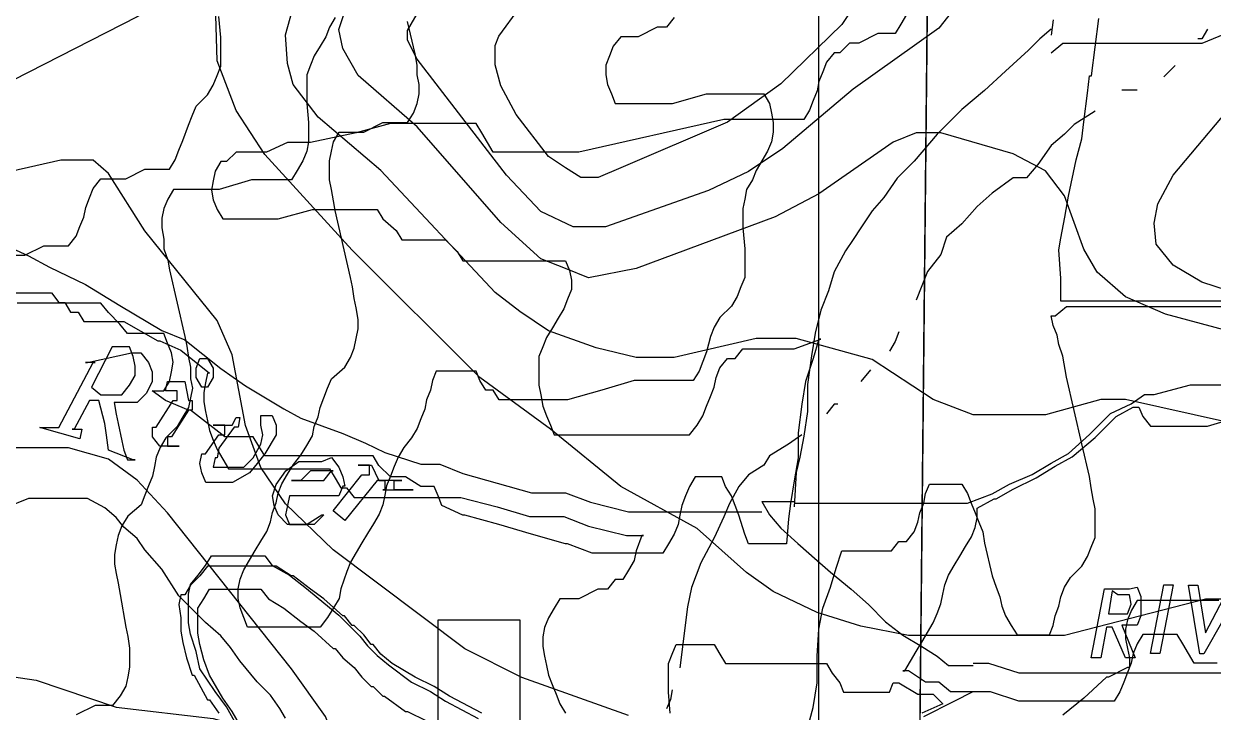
# Model space of a CAD drawing. Extents: x -0.49 to 6.91, y -0.57 to 8.11.
# Drawn here: x 0.5848 to 0.9141, y 3.3152 to 3.5058 of the extents above; entities that cross this region are included whole.
import ezdxf

# ---------------------------------------------------------------- set-up
doc = ezdxf.new("R2010")
doc.units = 0
for name, color, linetype in [('Grid', 7, 'CONTINUOUS'), ('Labels', 7, 'CONTINUOUS'), ('roads', 7, 'CONTINUOUS'), ('topo', 7, 'CONTINUOUS'), ('topo_grid', 7, 'CONTINUOUS'), ('water', 7, 'CONTINUOUS'), ('white', 7, 'CONTINUOUS')]:
    doc.layers.add(name, color=color, linetype=linetype)

msp = doc.modelspace()

# ---------------------------------------------------------------- linework, layer by layer
at = {"layer": 'Grid', "color": 1}
msp.add_lwpolyline([(0.006687, 3.504323), (0.006687, 3.515965), (0.00985, 3.722657), (0.013014, 3.929852), (0.219698, 3.929852), (0.426383, 3.929852), (0.63254, 3.929852), (0.839224, 3.929852), (0.837115, 3.723186), (0.835006, 3.517023), (0.832898, 3.310357), (0.830789, 3.103664), (0.623577, 3.103664), (0.415838, 3.103664), (0.208099, 3.103664), (0.006687, 3.103664)], dxfattribs=at)
msp.add_lwpolyline([(0.83079, 3.101495), (0.832899, 3.308187), (0.835008, 3.514853), (0.837116, 3.721017), (0.839225, 3.927709), (1.045382, 3.927709), (1.25154, 3.927709), (1.457697, 3.927709), (1.664381, 3.927709), (1.662799, 3.721546), (1.661743, 3.51488), (1.660687, 3.308187), (1.659105, 3.10205), (1.45242, 3.10205), (1.245209, 3.10205), (1.037997, 3.10205)], close=True, dxfattribs=at)
at = {"layer": 'Labels', "color": 6}
for points in [[(0.614612, 3.414682), (0.617247, 3.414682), (0.619361, 3.412036), (0.620414, 3.40939), (0.620414, 3.406745), (0.618832, 3.40357), (0.616197, 3.400924), (0.613029, 3.400924), (0.609867, 3.400924), (0.610393, 3.397749), (0.61092, 3.395103), (0.611976, 3.39034), (0.612502, 3.387695), (0.613555, 3.385049), (0.614611, 3.385049), (0.615664, 3.385049), (0.615137, 3.385049), (0.608283, 3.387695), (0.607757, 3.391928), (0.60723, 3.395103), (0.605648, 3.401453), (0.603013, 3.401453), (0.598795, 3.393515), (0.598268, 3.393515), (0.598268, 3.393515), (0.598268, 3.393515), (0.598795, 3.393515), (0.599848, 3.393515), (0.600904, 3.393515), (0.600377, 3.39087), (0.589305, 3.394045), (0.589832, 3.394045), (0.591414, 3.394045), (0.59247, 3.394045), (0.594052, 3.394045), (0.594578, 3.394045), (0.604068, 3.412036), (0.604595, 3.412036), (0.604595, 3.412036), (0.604595, 3.412036), (0.604068, 3.412036), (0.603015, 3.412036), (0.60196, 3.412036), (0.602486, 3.412036)], [(0.606176, 3.403093), (0.60934, 3.403093), (0.611975, 3.403093), (0.614084, 3.405739), (0.615666, 3.408385), (0.615666, 3.411031), (0.61514, 3.413677), (0.614087, 3.416323), (0.612504, 3.416323), (0.609341, 3.416323), (0.603541, 3.40521)], [(0.635179, 3.405184), (0.634126, 3.405184), (0.632544, 3.407829), (0.632544, 3.410475), (0.633597, 3.413121), (0.635706, 3.413121), (0.637288, 3.410475), (0.637288, 3.407829), (0.635706, 3.405184)], [(0.630434, 3.401506), (0.631487, 3.401506), (0.631487, 3.39886), (0.630961, 3.39886), (0.630434, 3.39886), (0.625689, 3.391452), (0.625163, 3.391452), (0.624636, 3.391452), (0.624636, 3.388806), (0.625692, 3.388806), (0.626745, 3.388806), (0.6278, 3.388806), (0.627271, 3.388806), (0.624108, 3.388806), (0.622526, 3.388806), (0.620417, 3.391452), (0.620417, 3.394098), (0.620943, 3.394098), (0.62147, 3.394098), (0.626215, 3.401506), (0.626742, 3.401506), (0.627268, 3.401506), (0.627268, 3.404152), (0.626212, 3.404152), (0.625162, 3.404152), (0.624107, 3.404152), (0.624634, 3.406798), (0.627798, 3.406798), (0.629378, 3.406798)], [(0.643615, 3.39677), (0.644668, 3.39677), (0.644142, 3.394124), (0.644142, 3.394124), (0.643089, 3.394124), (0.638871, 3.388303), (0.638344, 3.385657), (0.637818, 3.385657), (0.637291, 3.383011), (0.637818, 3.383011), (0.638344, 3.383011), (0.639397, 3.383011), (0.642561, 3.383011), (0.645724, 3.383011), (0.648362, 3.385657), (0.650471, 3.389361), (0.650997, 3.392007), (0.650471, 3.394653), (0.650471, 3.394653), (0.650471, 3.397299), (0.652053, 3.397299), (0.653635, 3.397299), (0.654691, 3.394653), (0.654691, 3.392007), (0.651527, 3.386716), (0.649418, 3.38407), (0.647309, 3.381424), (0.642564, 3.378778), (0.639929, 3.378778), (0.637291, 3.378778), (0.635183, 3.378778), (0.634127, 3.381424), (0.6336, 3.38407), (0.634127, 3.386716), (0.634653, 3.386716), (0.63518, 3.386716), (0.638871, 3.392007), (0.639927, 3.392007), (0.640453, 3.392007), (0.640453, 3.394653), (0.639397, 3.394653), (0.638344, 3.394653), (0.637289, 3.394653), (0.637815, 3.394653), (0.64045, 3.394653), (0.642559, 3.394653)], [(0.669977, 3.385684), (0.672086, 3.383038), (0.673142, 3.380392), (0.673668, 3.377746), (0.673142, 3.377746), (0.672086, 3.3751), (0.670504, 3.3751), (0.668392, 3.3751), (0.666287, 3.3751), (0.662596, 3.3751), (0.658378, 3.3751), (0.657852, 3.372455), (0.657325, 3.369809), (0.658378, 3.367163), (0.65996, 3.367163), (0.661542, 3.367163), (0.663125, 3.367163), (0.667343, 3.369809), (0.667869, 3.369809), (0.665234, 3.367163), (0.662599, 3.367163), (0.659963, 3.367163), (0.657855, 3.367163), (0.655219, 3.369809), (0.654164, 3.372455), (0.653637, 3.3751), (0.65469, 3.378275), (0.657328, 3.38198), (0.661018, 3.384625), (0.665236, 3.384625), (0.667345, 3.384625)], [(0.658905, 3.37936), (0.662069, 3.37936), (0.665232, 3.37936), (0.667867, 3.37936), (0.669976, 3.382006), (0.670503, 3.382006), (0.669976, 3.382006), (0.66945, 3.382006), (0.668923, 3.382006), (0.666814, 3.382006), (0.664179, 3.382006), (0.661544, 3.37936)], [(0.683158, 3.37936), (0.684214, 3.37936), (0.68474, 3.37936), (0.68474, 3.376714), (0.684214, 3.376714), (0.686849, 3.376714), (0.688431, 3.376714), (0.691066, 3.376714), (0.692119, 3.376714), (0.692648, 3.376714), (0.692648, 3.376714), (0.692119, 3.376714), (0.691593, 3.376714), (0.69054, 3.376714), (0.689484, 3.376714), (0.688431, 3.376714), (0.687375, 3.376714), (0.687375, 3.37936), (0.688431, 3.37936), (0.689484, 3.37936), (0.688958, 3.37936), (0.687375, 3.37936), (0.685267, 3.37936), (0.682631, 3.37936), (0.673668, 3.368248), (0.670505, 3.370894), (0.678413, 3.380948), (0.679469, 3.380948), (0.680522, 3.380948), (0.680522, 3.383594), (0.679469, 3.383594), (0.678413, 3.383594), (0.67736, 3.383594), (0.678413, 3.383594), (0.681049, 3.383594)], [(0.893006, 3.349833), (0.894062, 3.347187), (0.894062, 3.344541), (0.894062, 3.341895), (0.893006, 3.339249), (0.890897, 3.339249), (0.888789, 3.339249), (0.89248, 3.330254), (0.889844, 3.330254), (0.886153, 3.33872), (0.884571, 3.33872), (0.882989, 3.330254), (0.880351, 3.330254), (0.884042, 3.349304), (0.884568, 3.349304), (0.885624, 3.349304), (0.888259, 3.349304), (0.890895, 3.349304)], [(0.886152, 3.348774), (0.885099, 3.342424), (0.886681, 3.342424), (0.88879, 3.342424), (0.890372, 3.342424), (0.891428, 3.34507), (0.891428, 3.34507), (0.890901, 3.347716), (0.889319, 3.347716), (0.887737, 3.347716)], [(0.899333, 3.331391), (0.896698, 3.331391), (0.900389, 3.350441), (0.903024, 3.350441)], [(0.922005, 3.349833), (0.91146, 3.331312), (0.910404, 3.331312), (0.907241, 3.350362), (0.909876, 3.350362), (0.911985, 3.337133), (0.918839, 3.350362)]]:
    msp.add_lwpolyline(points, close=True, dxfattribs=at)
at = {"layer": 'roads', "color": 7}
for points in [[(0.869811, 3.506889), (0.869285, 3.502656)], [(0.86928, 3.504323), (0.866116, 3.501677), (0.862953, 3.498502), (0.856626, 3.492681), (0.850826, 3.48739), (0.844499, 3.482098), (0.837645, 3.475219), (0.831318, 3.46781), (0.826573, 3.463048), (0.822882, 3.457756), (0.819719, 3.454052), (0.816555, 3.44929), (0.814446, 3.446115), (0.812338, 3.44294), (0.809174, 3.437119), (0.807592, 3.431827), (0.805483, 3.426535), (0.803901, 3.420185), (0.802848, 3.413835), (0.801793, 3.405898), (0.801793, 3.39849), (0.800739, 3.39161), (0.799686, 3.38579), (0.798631, 3.381556), (0.798104, 3.372031)], [(0.917256, 3.502974), (0.910929, 3.500328), (0.905659, 3.500328), (0.899332, 3.500328), (0.892478, 3.500328), (0.887205, 3.500328), (0.883514, 3.500328), (0.878242, 3.500328), (0.875079, 3.500328), (0.872441, 3.500328), (0.869278, 3.497682)], [(0.580342, 3.44421), (0.586141, 3.441564), (0.591941, 3.438389), (0.601959, 3.433626), (0.611449, 3.427805), (0.623049, 3.420926), (0.629375, 3.41828), (0.639397, 3.410343), (0.646252, 3.40558), (0.656797, 3.39923), (0.661542, 3.396585), (0.673141, 3.392351), (0.679468, 3.389705), (0.684741, 3.38706), (0.694758, 3.383885), (0.700031, 3.383885), (0.706358, 3.381239), (0.715848, 3.378593), (0.725338, 3.375947), (0.734829, 3.375947), (0.741683, 3.373301), (0.752228, 3.370655), (0.766464, 3.370655), (0.780699, 3.370655), (0.789135, 3.370655)], [(0.7981, 3.373037), (0.807063, 3.373037), (0.814972, 3.373037), (0.821299, 3.373037), (0.833425, 3.373037), (0.841334, 3.373037), (0.846079, 3.373037), (0.852933, 3.375683), (0.857679, 3.378328), (0.864006, 3.380974), (0.869278, 3.384149), (0.874023, 3.386795), (0.879823, 3.392087), (0.885623, 3.397908), (0.891422, 3.400553), (0.895117, 3.403199), (0.897755, 3.403199), (0.907772, 3.405845), (0.913572, 3.405845), (0.919899, 3.405845)], [(0.789136, 3.373566), (0.7981, 3.373566)], [(0.789136, 3.373566), (0.791245, 3.369862), (0.794409, 3.366158), (0.799154, 3.361924), (0.804427, 3.357162), (0.808117, 3.353987), (0.813917, 3.349224), (0.818662, 3.344991), (0.823407, 3.340228), (0.828153, 3.336524), (0.833425, 3.333349), (0.837643, 3.330703), (0.840806, 3.328058), (0.84397, 3.328058), (0.847661, 3.328058)], [(0.644141, 3.310807), (0.640977, 3.316628), (0.637814, 3.320861), (0.633596, 3.327211), (0.632543, 3.331973), (0.630961, 3.336736), (0.630434, 3.339911), (0.630434, 3.344144), (0.630434, 3.347848), (0.630961, 3.350494), (0.63307, 3.35314), (0.635178, 3.355786), (0.636761, 3.358432), (0.638869, 3.358432), (0.640451, 3.358432), (0.642034, 3.358432), (0.644669, 3.358432), (0.646778, 3.358432), (0.649413, 3.358432), (0.651522, 3.358432), (0.65363, 3.355786), (0.658376, 3.35314), (0.663122, 3.349436), (0.666285, 3.34679), (0.672085, 3.342028), (0.67472, 3.339382), (0.677884, 3.336207), (0.679992, 3.333561), (0.682628, 3.330915), (0.685791, 3.328269), (0.692118, 3.323507), (0.697391, 3.320861), (0.701609, 3.318215), (0.710572, 3.313453)], [(0.847662, 3.328745), (0.85188, 3.328745), (0.860316, 3.3261), (0.865061, 3.3261), (0.87297, 3.3261), (0.880352, 3.3261), (0.886151, 3.3261), (0.895642, 3.3261), (0.908295, 3.3261), (0.923586, 3.3261)], [(0.833952, 3.313982), (0.842387, 3.318215), (0.84766, 3.320861)]]:
    msp.add_lwpolyline(points, dxfattribs=at)
at = {"layer": 'topo', "color": 2}
for points in [[(0.92306, 3.346446), (0.911989, 3.346446), (0.872968, 3.336392), (0.842915, 3.336392), (0.829734, 3.336392), (0.816553, 3.339038), (0.804426, 3.342742), (0.7923, 3.348563), (0.784918, 3.353854), (0.77121, 3.366025), (0.75012, 3.377667), (0.730612, 3.393542), (0.711104, 3.407829), (0.675774, 3.443151), (0.651521, 3.46961), (0.643612, 3.48178), (0.63834, 3.495539), (0.637814, 3.514589), (0.637287, 3.517235), (0.635178, 3.517235), (0.630432, 3.517235), (0.616197, 3.50771), (0.581926, 3.490247)], [(0.918316, 3.39542), (0.889845, 3.40177), (0.88299, 3.40177), (0.867696, 3.397537), (0.847661, 3.397537), (0.836588, 3.40177), (0.819717, 3.412883), (0.798627, 3.418704), (0.787555, 3.418704), (0.764883, 3.413412), (0.754338, 3.413412), (0.743266, 3.416058), (0.730085, 3.42082), (0.722176, 3.426112), (0.715322, 3.431404), (0.683683, 3.465165), (0.666284, 3.479981), (0.65943, 3.488977), (0.657848, 3.494798), (0.657321, 3.502735), (0.660485, 3.514377)], [(0.816556, 3.51353), (0.811283, 3.505593), (0.794411, 3.489189), (0.779648, 3.478605), (0.750123, 3.465905), (0.743796, 3.46326), (0.739048, 3.46326), (0.73483, 3.465905), (0.730085, 3.46908), (0.721122, 3.480722), (0.716904, 3.48866), (0.715322, 3.49448), (0.715322, 3.499772), (0.716377, 3.502418), (0.722177, 3.510355)], [(0.924643, 3.419048), (0.900917, 3.425398), (0.889845, 3.43016), (0.881936, 3.437039), (0.878241, 3.443389), (0.872968, 3.458206), (0.867696, 3.465085), (0.858733, 3.469848), (0.838697, 3.475669), (0.831843, 3.475669), (0.825516, 3.473023), (0.804954, 3.458735), (0.792827, 3.452385), (0.754338, 3.438098), (0.741157, 3.435452), (0.73483, 3.438098), (0.727976, 3.440744), (0.716904, 3.450798), (0.693705, 3.477256), (0.677356, 3.491544), (0.673138, 3.498952), (0.672085, 3.504244), (0.67472, 3.512181)], [(0.843971, 3.512022), (0.838171, 3.504614), (0.814445, 3.487681), (0.794937, 3.471276), (0.785447, 3.464926), (0.774375, 3.459635), (0.745904, 3.449581), (0.736939, 3.449581), (0.727976, 3.453814), (0.718487, 3.463868), (0.693705, 3.496015), (0.69107, 3.501307), (0.69107, 3.503953), (0.694756, 3.510303)], [(0.928861, 3.428414), (0.910935, 3.434235), (0.903026, 3.438997), (0.898281, 3.444818), (0.897755, 3.450639), (0.898808, 3.455931), (0.903026, 3.463868), (0.923061, 3.487681)], [(0.752228, 3.31422), (0.722702, 3.324803), (0.706885, 3.332741), (0.670501, 3.360151), (0.65732, 3.372851), (0.650465, 3.382906), (0.646248, 3.394547), (0.642557, 3.414126), (0.638339, 3.423651), (0.618303, 3.448522), (0.608286, 3.464397), (0.604068, 3.468101), (0.595106, 3.468101), (0.562416, 3.460693)], [(0.570852, 3.326655), (0.588252, 3.324009), (0.610396, 3.316601), (0.637285, 3.313426), (0.663648, 3.306018), (0.668393, 3.306018), (0.670502, 3.308664), (0.668393, 3.313955), (0.658902, 3.327184), (0.624632, 3.370417), (0.616196, 3.379413), (0.608287, 3.385234), (0.597215, 3.388409), (0.572962, 3.388409)]]:
    msp.add_lwpolyline(points, dxfattribs=at)
at = {"layer": 'topo_grid', "color": 7}
msp.add_lwpolyline([(0.804421, 3.067231), (0.804421, 3.118375), (0.804421, 3.170048), (0.804421, 3.221192), (0.804948, 3.272865), (0.804948, 3.324512), (0.804948, 3.375656), (0.804948, 3.427329), (0.804948, 3.478473), (0.804948, 3.530146), (0.805474, 3.581819), (0.805474, 3.632963), (0.805474, 3.684636), (0.805474, 3.73578)], dxfattribs=at)
at = {"layer": 'water', "color": 4}
for points in [[(0.912515, 3.504323), (0.910933, 3.501677), (0.90988, 3.501677)], [(0.903552, 3.494295), (0.900388, 3.49112)], [(0.893006, 3.487443), (0.890897, 3.487443), (0.888789, 3.487443)], [(0.881407, 3.481648), (0.875607, 3.477944), (0.872972, 3.475298), (0.869281, 3.472123), (0.86559, 3.466831), (0.862427, 3.463127), (0.861371, 3.463127), (0.858736, 3.463127), (0.852936, 3.458894), (0.848718, 3.45519), (0.8445, 3.450427), (0.840282, 3.446723), (0.838702, 3.441961), (0.835011, 3.437198), (0.831848, 3.429261)], [(0.827099, 3.420476), (0.826043, 3.417831), (0.824461, 3.415185)], [(0.81919, 3.409946), (0.816555, 3.406771)], [(0.810227, 3.400448), (0.809171, 3.400448), (0.807063, 3.397802)], [(0.800209, 3.392007), (0.796518, 3.389361), (0.791246, 3.386186), (0.789664, 3.383541), (0.785446, 3.380895), (0.782811, 3.37772), (0.780175, 3.372957), (0.778593, 3.369253), (0.775958, 3.363432), (0.772267, 3.356553), (0.769632, 3.349674), (0.768576, 3.344382), (0.766467, 3.327449)], [(0.657323, 3.313532), (0.655741, 3.316178), (0.653106, 3.319882), (0.649411, 3.323586), (0.644666, 3.329407), (0.642031, 3.333111), (0.639395, 3.336286), (0.635176, 3.33999), (0.627795, 3.347399), (0.62305, 3.354807), (0.618305, 3.360099), (0.616197, 3.363274), (0.612506, 3.366449), (0.610397, 3.369094), (0.607234, 3.37174), (0.602488, 3.374386), (0.599325, 3.374386), (0.597741, 3.374386), (0.594578, 3.374386), (0.590887, 3.374386), (0.586142, 3.374386), (0.579815, 3.37174)], [(0.764355, 3.321364), (0.763829, 3.318718), (0.762775, 3.316072)]]:
    msp.add_lwpolyline(points, dxfattribs=at)
at = {"layer": 'white', "color": 7}
for points in [[(0.582458, 3.441723), (0.585096, 3.441723), (0.590368, 3.444368), (0.593003, 3.444368), (0.595112, 3.444368), (0.597221, 3.444368), (0.599329, 3.447014), (0.600385, 3.44966), (0.601438, 3.452306), (0.601965, 3.454952), (0.60302, 3.457598), (0.604073, 3.460243), (0.606182, 3.462889), (0.608291, 3.462889), (0.6104, 3.462889), (0.613035, 3.462889), (0.618308, 3.465535), (0.620943, 3.465535), (0.623052, 3.465535), (0.62516, 3.465535), (0.626743, 3.468181), (0.627796, 3.470827), (0.628851, 3.473473), (0.630434, 3.477706), (0.631487, 3.480352), (0.63254, 3.482998), (0.635704, 3.486173), (0.637286, 3.488818), (0.638339, 3.491464), (0.639394, 3.49411), (0.639394, 3.496756), (0.639394, 3.499402), (0.639394, 3.502048), (0.638868, 3.507868)], [(0.829209, 3.508398), (0.827626, 3.505752), (0.826044, 3.503106), (0.823409, 3.503106), (0.8213, 3.503106), (0.816027, 3.50046), (0.813392, 3.50046), (0.810757, 3.497814), (0.809175, 3.497814), (0.807066, 3.495168), (0.806013, 3.492523), (0.804957, 3.489877), (0.804431, 3.487231), (0.803378, 3.484585), (0.802322, 3.481939), (0.80074, 3.479293), (0.798632, 3.479293), (0.795997, 3.479293), (0.793362, 3.479293), (0.790727, 3.479293), (0.787563, 3.479293), (0.784927, 3.479293), (0.7786, 3.479293), (0.738529, 3.470298), (0.73273, 3.470298), (0.729566, 3.470298), (0.726931, 3.470298), (0.72376, 3.470298), (0.721123, 3.470298), (0.719014, 3.470298), (0.716905, 3.470298), (0.714797, 3.470298), (0.713212, 3.472943), (0.71163, 3.475589), (0.710047, 3.478235), (0.707939, 3.478235), (0.70583, 3.478235), (0.70372, 3.478235), (0.701084, 3.478235), (0.69792, 3.478235), (0.695285, 3.478235), (0.692121, 3.478235), (0.686322, 3.478235), (0.676831, 3.475589), (0.664177, 3.472943), (0.657851, 3.472943), (0.652051, 3.470298), (0.648887, 3.470298), (0.646252, 3.470298), (0.643616, 3.470298), (0.640981, 3.467652), (0.639399, 3.467652), (0.637817, 3.465006), (0.63729, 3.46236), (0.636764, 3.459714), (0.63729, 3.457068), (0.638346, 3.454423), (0.639928, 3.451777), (0.64151, 3.451777), (0.644146, 3.451777), (0.646783, 3.451777), (0.649419, 3.451777), (0.652582, 3.451777), (0.65522, 3.451777), (0.66471, 3.454423), (0.667873, 3.454423), (0.670511, 3.454423), (0.673674, 3.454423), (0.676309, 3.454423), (0.678947, 3.454423), (0.681056, 3.454423), (0.682638, 3.454423), (0.68422, 3.451777), (0.687911, 3.448602), (0.689493, 3.445956), (0.691602, 3.445956), (0.693711, 3.445956), (0.69582, 3.445956), (0.697928, 3.445956), (0.70004, 3.445956), (0.701619, 3.445956), (0.704783, 3.442781), (0.706363, 3.440135), (0.708472, 3.440135), (0.71058, 3.440135), (0.713218, 3.440135), (0.715853, 3.440135), (0.718489, 3.440135), (0.724293, 3.440135), (0.726928, 3.440135), (0.729566, 3.440135), (0.731675, 3.440135), (0.733257, 3.440135), (0.734839, 3.440135), (0.735892, 3.437489), (0.736421, 3.434843), (0.736421, 3.432198), (0.735366, 3.429552), (0.734313, 3.426906), (0.73273, 3.42426), (0.731148, 3.421614), (0.729566, 3.418968), (0.72851, 3.416323), (0.727455, 3.413677), (0.727455, 3.411031), (0.727455, 3.408385), (0.727455, 3.405739), (0.727984, 3.403093), (0.72851, 3.399918), (0.729563, 3.397273), (0.730619, 3.394627), (0.731672, 3.391981), (0.733254, 3.391981), (0.735363, 3.391981), (0.737998, 3.391981), (0.740634, 3.391981), (0.743271, 3.391981), (0.746435, 3.391981), (0.749597, 3.391981), (0.752235, 3.391981), (0.755398, 3.391981), (0.758562, 3.391981), (0.761198, 3.391981), (0.76436, 3.391981), (0.766998, 3.391981), (0.769107, 3.391981), (0.771216, 3.394627), (0.772795, 3.397273), (0.773851, 3.399918), (0.774904, 3.402564), (0.77596, 3.40521), (0.776486, 3.407856), (0.777539, 3.410502), (0.779648, 3.413148), (0.781757, 3.413148), (0.783865, 3.415793), (0.786503, 3.415793), (0.789139, 3.415793), (0.792301, 3.415793), (0.798102, 3.415793), (0.805482, 3.418439), (0.804956, 3.418439), (0.803374, 3.413148), (0.801265, 3.406798), (0.800209, 3.400448), (0.800209, 3.400448), (0.799156, 3.39251), (0.799156, 3.39251), (0.799156, 3.385631), (0.798101, 3.379281), (0.797048, 3.372931), (0.796521, 3.368698), (0.795994, 3.361818), (0.789665, 3.361818), (0.789138, 3.361818), (0.786503, 3.361818), (0.78545, 3.361818), (0.784394, 3.364464), (0.782812, 3.369756), (0.781759, 3.372402), (0.780703, 3.375048), (0.779121, 3.377693), (0.778065, 3.380339), (0.775957, 3.380339), (0.774374, 3.380339), (0.772266, 3.380339), (0.770683, 3.380339), (0.769101, 3.377693), (0.768045, 3.375048), (0.766992, 3.372402), (0.766466, 3.369756), (0.765939, 3.36711), (0.764884, 3.364464), (0.763304, 3.361818), (0.761722, 3.359173), (0.752231, 3.359173), (0.742214, 3.359173), (0.73536, 3.361818), (0.734833, 3.361818), (0.725342, 3.364464), (0.716379, 3.36711), (0.706884, 3.369756), (0.706358, 3.369756), (0.700558, 3.372402), (0.699505, 3.375048), (0.698449, 3.377693), (0.696867, 3.377693), (0.694758, 3.377693), (0.69054, 3.380339), (0.688431, 3.380339), (0.686323, 3.380339), (0.683158, 3.383514), (0.681579, 3.38616), (0.67947, 3.38616), (0.677361, 3.38616), (0.674722, 3.38616), (0.672087, 3.38616), (0.669451, 3.38616), (0.66365, 3.38616), (0.661014, 3.38616), (0.658378, 3.38616), (0.655741, 3.38616), (0.653632, 3.38616), (0.651523, 3.38616), (0.649941, 3.388806), (0.648359, 3.391452), (0.646777, 3.391452), (0.644668, 3.391452), (0.643086, 3.391452), (0.641506, 3.391452), (0.64045, 3.391452), (0.63096, 3.39886), (0.63096, 3.39886), (0.630434, 3.39886), (0.624107, 3.401506), (0.620416, 3.404152), (0.621998, 3.404152), (0.62358, 3.404152), (0.62516, 3.406798), (0.625686, 3.409443), (0.626215, 3.412089), (0.625686, 3.414735), (0.624633, 3.417381), (0.623577, 3.420027), (0.621995, 3.420027), (0.619886, 3.420027), (0.615668, 3.420027), (0.61356, 3.420027), (0.611451, 3.422673), (0.608287, 3.425848), (0.606178, 3.428493), (0.604599, 3.428493), (0.601961, 3.428493), (0.599326, 3.428493), (0.59669, 3.428493), (0.594055, 3.428493), (0.588255, 3.428493), (0.58562, 3.428493), (0.582985, 3.428493)], [(0.671061, 3.507551), (0.669478, 3.504905), (0.668425, 3.502259), (0.666843, 3.499613), (0.665261, 3.496968), (0.664208, 3.494322), (0.663152, 3.491676), (0.663152, 3.48903), (0.663152, 3.486384), (0.663152, 3.483738), (0.663679, 3.478447), (0.663679, 3.475801), (0.663679, 3.473155), (0.663152, 3.470509), (0.662099, 3.467863), (0.660517, 3.465218), (0.658935, 3.462572), (0.656299, 3.462572), (0.653664, 3.462572), (0.651029, 3.462572), (0.647865, 3.462572), (0.638902, 3.459926), (0.635739, 3.459926), (0.633101, 3.459926), (0.630466, 3.459926), (0.627831, 3.459926), (0.626248, 3.459926), (0.624666, 3.45728), (0.623613, 3.454634), (0.623087, 3.451988), (0.623087, 3.449343), (0.623613, 3.446168), (0.623613, 3.443522), (0.624666, 3.440347), (0.625193, 3.437701), (0.62941, 3.41918), (0.629936, 3.416534), (0.630463, 3.413359), (0.630989, 3.410713), (0.630989, 3.407538), (0.631516, 3.404893), (0.630989, 3.402247), (0.630463, 3.399601), (0.628881, 3.396955), (0.627299, 3.394309), (0.624135, 3.391134), (0.622553, 3.388488), (0.621498, 3.385843), (0.620971, 3.383197), (0.620444, 3.380551), (0.619391, 3.377905), (0.618336, 3.375259), (0.617283, 3.372613), (0.613592, 3.369438), (0.61201, 3.366793), (0.610957, 3.364147), (0.61043, 3.361501), (0.609903, 3.358855), (0.609903, 3.356209), (0.61043, 3.353563), (0.610957, 3.350918), (0.611483, 3.347743), (0.613065, 3.338747), (0.613592, 3.336101), (0.614118, 3.332926), (0.614118, 3.33028), (0.614118, 3.327634), (0.613592, 3.324988), (0.613065, 3.322343), (0.611483, 3.319697), (0.609374, 3.317051), (0.607266, 3.317051), (0.60463, 3.317051), (0.599357, 3.314405)], [(0.764902, 3.507551), (0.762793, 3.504905), (0.760158, 3.504905), (0.754885, 3.502259), (0.75225, 3.502259), (0.750141, 3.502259), (0.748032, 3.499613), (0.746979, 3.496968), (0.745923, 3.494322), (0.745923, 3.491676), (0.74645, 3.48903), (0.747503, 3.486384), (0.748559, 3.483738), (0.750667, 3.483738), (0.753303, 3.483738), (0.755938, 3.483738), (0.758576, 3.483738), (0.761739, 3.483738), (0.764374, 3.483738), (0.773865, 3.486384), (0.777028, 3.486384), (0.780192, 3.486384), (0.782827, 3.486384), (0.785462, 3.486384), (0.787571, 3.486384), (0.78968, 3.486384), (0.791262, 3.483738), (0.791789, 3.481093), (0.792315, 3.478447), (0.792315, 3.475801), (0.791789, 3.473155), (0.790733, 3.470509), (0.789151, 3.467863), (0.787569, 3.465218), (0.786515, 3.462572), (0.784933, 3.459926), (0.784407, 3.45728), (0.78388, 3.454634), (0.78388, 3.451988), (0.78388, 3.449343), (0.784407, 3.443522), (0.784407, 3.440876), (0.784407, 3.43823), (0.784407, 3.435584), (0.783351, 3.432938), (0.782298, 3.430293), (0.780716, 3.427647), (0.777552, 3.424472), (0.77597, 3.421826), (0.774914, 3.41918), (0.773861, 3.414947), (0.772805, 3.412301), (0.771752, 3.409655), (0.77017, 3.407009), (0.768061, 3.407009), (0.765426, 3.407009), (0.762788, 3.407009), (0.760153, 3.407009), (0.75699, 3.407009), (0.753826, 3.407009), (0.744863, 3.404363), (0.735373, 3.401718), (0.732738, 3.401718), (0.729574, 3.401718), (0.726411, 3.401718), (0.723773, 3.401718), (0.721137, 3.401718), (0.718497, 3.401718), (0.716391, 3.401718), (0.714806, 3.404363), (0.712697, 3.404363), (0.711115, 3.407009), (0.710062, 3.409655), (0.707953, 3.409655), (0.706371, 3.409655), (0.704262, 3.409655), (0.702154, 3.409655), (0.700571, 3.409655), (0.698992, 3.409655), (0.697936, 3.407009), (0.69741, 3.404363), (0.696354, 3.401718), (0.695827, 3.399072), (0.694774, 3.396426), (0.693719, 3.39378), (0.692139, 3.391134), (0.69003, 3.388488), (0.688448, 3.385843), (0.687393, 3.383197), (0.686339, 3.380551), (0.685284, 3.377905), (0.684757, 3.375259), (0.684231, 3.372613), (0.683178, 3.369968), (0.681596, 3.367322), (0.680013, 3.364676), (0.678434, 3.36203), (0.676852, 3.359384), (0.675269, 3.356738), (0.674216, 3.354093), (0.672634, 3.34933), (0.672108, 3.346684), (0.670525, 3.344038), (0.668943, 3.341393), (0.666834, 3.338747), (0.664726, 3.338747), (0.66209, 3.338747), (0.659455, 3.338747), (0.656291, 3.338747), (0.653656, 3.338747), (0.651021, 3.338747), (0.648912, 3.338747), (0.646803, 3.338747), (0.645747, 3.341393), (0.644694, 3.344038), (0.644168, 3.346684), (0.644168, 3.34933), (0.644694, 3.351976), (0.645747, 3.354622), (0.64733, 3.357268), (0.648912, 3.359913), (0.650494, 3.362559), (0.652076, 3.365205), (0.653132, 3.367851), (0.653658, 3.370497), (0.654711, 3.373143), (0.655241, 3.375788), (0.656294, 3.378434), (0.657876, 3.38108), (0.659455, 3.383726), (0.661567, 3.386372), (0.663146, 3.389018), (0.664729, 3.391663), (0.665255, 3.394309), (0.666311, 3.396955), (0.666837, 3.399601), (0.66789, 3.402247), (0.668946, 3.404893), (0.669999, 3.407538), (0.67369, 3.410713), (0.675272, 3.413359), (0.676325, 3.416005), (0.676852, 3.418651), (0.677378, 3.421297), (0.677378, 3.423943), (0.676852, 3.427118), (0.676325, 3.429763), (0.675799, 3.432938), (0.675272, 3.435584), (0.671054, 3.454105), (0.670527, 3.456751), (0.670001, 3.459926), (0.669474, 3.462572), (0.669474, 3.465218), (0.669474, 3.467863), (0.670001, 3.470509), (0.670527, 3.473155), (0.67211, 3.475801), (0.674218, 3.475801), (0.676327, 3.475801), (0.678962, 3.475801), (0.684234, 3.478447), (0.686872, 3.478447), (0.688981, 3.478447), (0.69109, 3.478447), (0.692672, 3.481093), (0.693727, 3.483738), (0.694254, 3.486384), (0.694254, 3.48903), (0.693727, 3.491676), (0.693727, 3.494322), (0.693201, 3.497497), (0.691092, 3.506493)], [(0.916744, 3.42897), (0.910944, 3.42897), (0.905672, 3.42897), (0.899345, 3.42897), (0.892491, 3.42897), (0.887746, 3.42897), (0.887215, 3.42897), (0.883525, 3.42897), (0.882998, 3.42897), (0.878252, 3.42897), (0.874562, 3.42897), (0.874035, 3.42897), (0.871927, 3.42897), (0.871927, 3.42897), (0.871927, 3.42897), (0.871927, 3.431615), (0.871927, 3.43532), (0.8714, 3.443257), (0.871927, 3.446432), (0.871927, 3.446432), (0.87298, 3.452253), (0.874035, 3.458074), (0.876144, 3.468128), (0.877726, 3.473949), (0.878253, 3.478711), (0.878253, 3.478711), (0.879309, 3.486649), (0.879835, 3.491411), (0.880362, 3.491411), (0.881417, 3.499349), (0.88247, 3.507286)], [(0.582446, 3.431271), (0.585081, 3.431271), (0.587719, 3.431271), (0.590354, 3.431271), (0.592463, 3.431271), (0.594572, 3.428626), (0.596151, 3.428626), (0.597733, 3.42598), (0.599842, 3.42598), (0.601424, 3.423334), (0.603533, 3.423334), (0.606168, 3.423334), (0.608804, 3.423334), (0.611441, 3.423334), (0.612495, 3.423334), (0.621984, 3.418042), (0.622514, 3.418042), (0.628313, 3.415396), (0.636222, 3.409046), (0.635695, 3.409046), (0.635169, 3.406401), (0.634642, 3.403755), (0.634642, 3.401109), (0.635169, 3.398463), (0.635695, 3.395817), (0.636222, 3.393171), (0.637275, 3.390526), (0.63833, 3.38788), (0.639913, 3.385234), (0.641492, 3.382588), (0.643601, 3.382588), (0.646239, 3.382588), (0.648874, 3.382588), (0.651509, 3.382588), (0.657313, 3.382588), (0.659948, 3.382588), (0.662586, 3.382588), (0.665222, 3.382588), (0.66733, 3.382588), (0.669439, 3.382588), (0.671021, 3.379942), (0.672601, 3.377296), (0.674183, 3.377296), (0.676292, 3.374651), (0.6784, 3.374651), (0.681036, 3.374651), (0.683671, 3.374651), (0.686309, 3.374651), (0.688944, 3.374651), (0.692107, 3.374651), (0.694216, 3.374651), (0.696853, 3.374651), (0.698433, 3.374651), (0.699489, 3.374651), (0.705816, 3.374651), (0.715833, 3.372005), (0.724797, 3.369359), (0.734287, 3.369359), (0.741141, 3.366713), (0.751686, 3.364067), (0.756431, 3.364067), (0.755904, 3.364067), (0.754322, 3.359834), (0.753796, 3.357188), (0.752213, 3.354542), (0.750631, 3.351896), (0.748522, 3.351896), (0.746414, 3.349251), (0.743778, 3.349251), (0.738506, 3.346605), (0.735875, 3.346605), (0.73324, 3.346605), (0.731658, 3.343959), (0.730075, 3.341313), (0.729022, 3.338667), (0.728496, 3.336021), (0.728496, 3.333376), (0.729022, 3.33073), (0.729549, 3.328084), (0.730075, 3.325438), (0.731131, 3.322792), (0.732184, 3.320146), (0.73324, 3.317501), (0.734819, 3.314855)], [(0.801796, 3.310621), (0.803378, 3.316442), (0.804434, 3.323321), (0.804434, 3.323321), (0.804434, 3.33073), (0.80496, 3.338138), (0.80496, 3.338138), (0.806013, 3.343959), (0.808122, 3.34978), (0.809704, 3.355071), (0.811287, 3.359834), (0.813395, 3.359834), (0.816558, 3.359834), (0.819722, 3.359834), (0.822358, 3.359834), (0.824993, 3.359834), (0.827102, 3.36248), (0.82921, 3.36248), (0.831319, 3.365126), (0.832372, 3.367771), (0.832899, 3.370417), (0.833957, 3.373063), (0.834483, 3.375709), (0.835539, 3.378355), (0.837121, 3.378355), (0.83923, 3.378355), (0.84081, 3.378355), (0.842918, 3.378355), (0.844501, 3.378355), (0.846083, 3.375709), (0.847136, 3.373063), (0.848191, 3.370417), (0.849245, 3.367771), (0.8503, 3.365126), (0.850827, 3.361951), (0.852935, 3.352955), (0.853988, 3.34978), (0.855044, 3.347134), (0.855571, 3.344488), (0.856624, 3.341842), (0.858206, 3.339196), (0.859788, 3.336551), (0.86137, 3.336551), (0.863479, 3.336551), (0.865061, 3.336551), (0.86717, 3.336551), (0.868752, 3.336551), (0.869808, 3.339196), (0.870334, 3.341842), (0.871387, 3.344488), (0.871914, 3.347134), (0.87297, 3.34978), (0.874552, 3.352426), (0.877715, 3.355601), (0.879297, 3.358246), (0.88035, 3.360892), (0.881406, 3.363538), (0.881406, 3.366184), (0.881406, 3.36883), (0.881406, 3.371476), (0.880879, 3.374121), (0.880353, 3.377296), (0.879824, 3.380471), (0.877715, 3.389467), (0.873497, 3.407988), (0.872444, 3.413809), (0.871388, 3.416984), (0.870862, 3.41963), (0.869809, 3.422276), (0.869282, 3.424921), (0.870335, 3.424921), (0.873499, 3.427567), (0.875608, 3.427567), (0.878771, 3.427567), (0.883516, 3.427567), (0.884043, 3.427567), (0.887207, 3.427567), (0.891951, 3.427567), (0.899333, 3.427567), (0.905659, 3.427567), (0.910933, 3.427567), (0.911459, 3.427567), (0.917259, 3.427567)], [(0.915152, 3.328772), (0.913043, 3.328772), (0.910408, 3.328772), (0.908826, 3.328772), (0.907244, 3.331418), (0.905661, 3.334064), (0.904079, 3.336709), (0.902497, 3.336709), (0.900388, 3.336709), (0.898279, 3.336709), (0.896171, 3.336709), (0.894589, 3.336709), (0.893006, 3.334064), (0.891953, 3.331418), (0.891427, 3.328772), (0.890371, 3.326126), (0.889318, 3.32348), (0.888262, 3.320834), (0.88668, 3.318189), (0.884571, 3.318189), (0.880353, 3.318189), (0.872972, 3.318189), (0.865063, 3.318189), (0.860845, 3.318189), (0.860319, 3.318189), (0.85241, 3.320834), (0.848192, 3.320834), (0.844501, 3.320834), (0.843975, 3.320834), (0.841339, 3.320834), (0.838175, 3.32348), (0.834485, 3.32348), (0.829739, 3.326655), (0.829213, 3.326655), (0.82816, 3.326655), (0.828686, 3.326655), (0.830269, 3.329301), (0.831851, 3.331947), (0.833433, 3.334593), (0.835015, 3.337239), (0.836597, 3.339884), (0.83765, 3.34253), (0.838706, 3.345176), (0.839233, 3.347822), (0.839759, 3.350468), (0.840812, 3.353114), (0.842394, 3.355759), (0.843977, 3.358405), (0.845559, 3.361051), (0.847141, 3.363697), (0.848197, 3.366343), (0.848723, 3.368989), (0.848723, 3.371634), (0.853468, 3.37428), (0.853995, 3.37428), (0.85874, 3.376926), (0.865067, 3.380101), (0.87034, 3.383276), (0.875085, 3.385922), (0.881412, 3.391214), (0.887211, 3.397034), (0.891957, 3.39968), (0.892483, 3.39968), (0.89301, 3.39968), (0.893536, 3.39968), (0.894589, 3.397034), (0.896698, 3.394389), (0.898807, 3.394389), (0.900916, 3.394389), (0.900915, 3.394389), (0.903552, 3.394389), (0.906715, 3.394389), (0.90935, 3.394389), (0.912514, 3.394389), (0.921477, 3.397034)], [(0.711615, 3.314855), (0.702652, 3.319617), (0.698434, 3.322263), (0.693161, 3.324909), (0.686834, 3.328613), (0.686834, 3.328613), (0.683671, 3.331259), (0.681562, 3.333905), (0.681036, 3.333905), (0.678927, 3.336551), (0.676289, 3.339196), (0.675763, 3.339196), (0.673654, 3.341842), (0.673128, 3.341842), (0.667855, 3.346605), (0.664164, 3.349251), (0.659419, 3.352955), (0.658893, 3.352955), (0.65467, 3.355601), (0.652561, 3.355601), (0.650452, 3.355601), (0.649926, 3.355601), (0.647291, 3.355601), (0.646764, 3.355601), (0.644655, 3.355601), (0.64202, 3.355601), (0.641494, 3.355601), (0.639911, 3.355601), (0.638329, 3.355601), (0.637803, 3.355601), (0.635694, 3.355601), (0.633585, 3.352955), (0.633585, 3.352955), (0.63095, 3.350309), (0.629368, 3.347663), (0.628841, 3.347663), (0.628841, 3.347663), (0.628315, 3.347663), (0.627788, 3.345017), (0.627788, 3.345017), (0.627788, 3.345017), (0.628315, 3.341313), (0.628315, 3.337609), (0.628315, 3.337609), (0.628841, 3.334434), (0.628841, 3.334434), (0.629894, 3.330201), (0.629894, 3.330201), (0.631477, 3.325438), (0.631477, 3.325438), (0.632003, 3.325438), (0.635694, 3.318559), (0.636221, 3.318559), (0.638856, 3.314855)], [(0.646232, 3.309034), (0.642542, 3.315384), (0.639907, 3.319088), (0.636216, 3.325438), (0.634634, 3.329671), (0.633581, 3.333905), (0.633054, 3.33708), (0.633054, 3.340784), (0.633054, 3.343959), (0.633054, 3.343959), (0.634636, 3.346605), (0.636219, 3.349251), (0.637801, 3.349251), (0.638327, 3.349251), (0.63991, 3.349251), (0.641489, 3.349251), (0.642016, 3.349251), (0.644124, 3.349251), (0.646233, 3.349251), (0.648871, 3.349251), (0.650451, 3.349251), (0.652559, 3.346605), (0.656782, 3.343959), (0.661527, 3.340255), (0.665218, 3.337609), (0.67049, 3.332846), (0.671017, 3.332846), (0.673126, 3.330201), (0.676289, 3.327555), (0.678397, 3.324909), (0.681035, 3.322263), (0.681562, 3.322263), (0.684197, 3.319617), (0.684724, 3.319617), (0.690524, 3.315384), (0.691053, 3.315384), (0.696325, 3.312738)], [(0.91569, 3.346076), (0.913052, 3.346076), (0.910943, 3.346076), (0.908308, 3.346076), (0.905145, 3.346076), (0.902507, 3.346076), (0.899872, 3.346076), (0.897236, 3.346076), (0.895128, 3.346076), (0.893019, 3.346076), (0.891437, 3.34343), (0.890384, 3.340784), (0.889857, 3.338138), (0.889857, 3.335492), (0.890384, 3.332846), (0.89091, 3.330201), (0.89091, 3.327555), (0.890384, 3.327555), (0.890384, 3.327555), (0.885111, 3.324909), (0.884584, 3.324909), (0.884584, 3.324909), (0.878257, 3.319088), (0.872458, 3.314326)], [(0.763813, 3.314855), (0.763287, 3.320676), (0.763287, 3.323321), (0.763287, 3.325967), (0.763287, 3.328613), (0.764342, 3.331259), (0.765395, 3.333905), (0.766978, 3.333905), (0.769086, 3.333905), (0.771195, 3.333905), (0.772777, 3.333905), (0.774357, 3.333905), (0.775939, 3.333905), (0.777521, 3.331259), (0.779103, 3.328613), (0.781212, 3.328613), (0.783321, 3.328613), (0.785956, 3.328613), (0.788591, 3.328613), (0.791227, 3.328613), (0.797027, 3.328613), (0.799662, 3.328613), (0.8023, 3.328613), (0.804935, 3.328613), (0.807044, 3.328613), (0.808626, 3.325967), (0.810735, 3.323321), (0.81179, 3.320676), (0.813373, 3.320676), (0.815481, 3.320676), (0.817063, 3.320676), (0.819172, 3.320676), (0.821281, 3.320676), (0.822863, 3.320676), (0.824445, 3.320676), (0.825498, 3.323321), (0.826025, 3.323321), (0.827081, 3.323321), (0.832353, 3.320146), (0.832879, 3.320146), (0.83657, 3.320146), (0.839206, 3.317501), (0.833407, 3.314855)]]:
    msp.add_lwpolyline(points, dxfattribs=at)
msp.add_lwpolyline([(0.722175, 3.340731), (0.722175, 3.311733), (0.699503, 3.311733), (0.699503, 3.340731), (0.722175, 3.340731)], close=True, dxfattribs=at)

doc.saveas('drawing.dxf')
